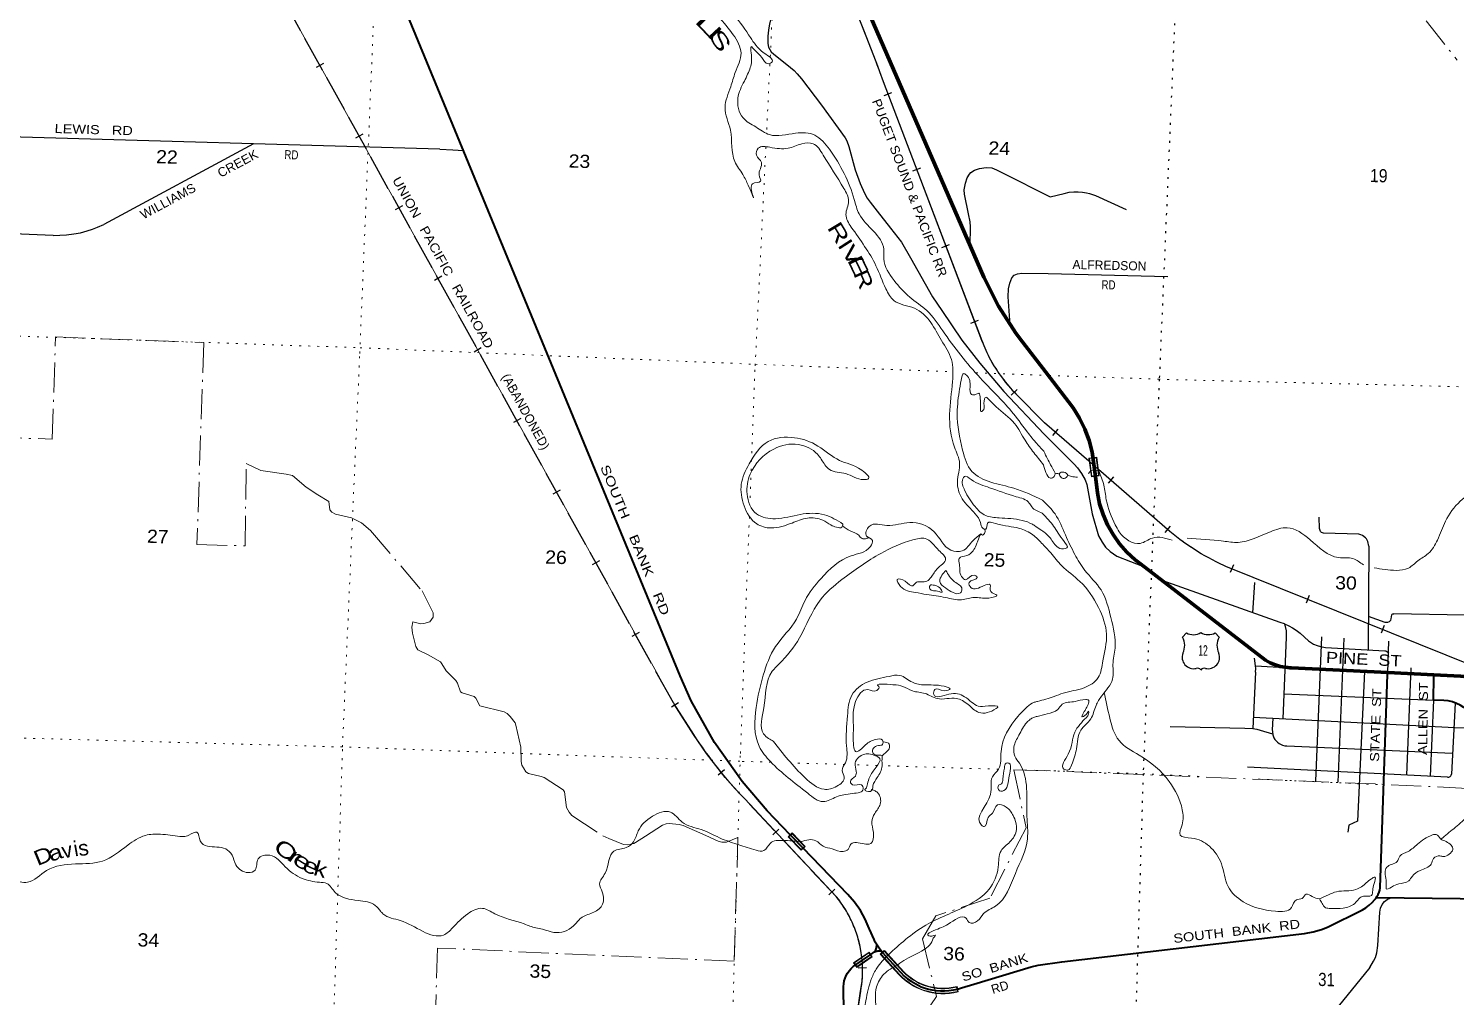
# Model space of a CAD drawing. Header units: feet. Extents: x -757852 to -501257, y -360805 to -170898.
# Drawn here: x -578744 to -559812, y -238948 to -226110 of the extents above; entities that cross this region are included whole.
import ezdxf
from ezdxf.enums import TextEntityAlignment as Align

# ---------------------------------------------------------------- set-up
doc = ezdxf.new("R2010")
doc.units = ezdxf.units.FT
doc.header["$LTSCALE"] = 80
for name, pattern in [('DOT_DASHED', [7.7, 5, -1.2, 0.3, -1.2]), ('DOTTED', [1.5, 0.3, -1.2]), ('LONG_DASHED', [7.5, 6, -1.5])]:
    doc.linetypes.add(name, pattern=pattern)
for name, color, linetype, lineweight in [('16', 7, 'Continuous', 25), ('20', 7, 'Continuous', 70), ('26', 7, 'Continuous', 40), ('27', 7, 'Continuous', 13), ('29', 7, 'Continuous', 25), ('34', 7, 'Continuous', 13), ('39', 7, 'Continuous', 13), ('41', 7, 'Continuous', 13), ('44', 7, 'DOT_DASHED', 13), ('57', 7, 'Continuous', 13), ('6', 7, 'DOTTED', 25), ('61', 7, 'Continuous', 13), ('63', 7, 'Continuous', 25), ('7', 7, 'DOTTED', 13)]:
    doc.layers.add(name, color=color, linetype=linetype, lineweight=lineweight)
doc.layers.add('30', color=7, linetype='Continuous')

msp = doc.modelspace()

# ---------------------------------------------------------------- linework, layer by layer
at = {"layer": '16'}
for p, q in [((-563433.65, -234183.47), (-563382.34, -234124.71)), ((-563190.58, -234118.74), (-563190.86, -234118.94)), ((-562998.49, -234124.62), (-562947.1, -234183.47))]:
    msp.add_line(p, q, dxfattribs=at)
for centre, radius, start, end in [((-563291.26, -233967.05), 182.07, 239.97227, 303.45418), ((-563089.48, -233967.55), 181.52, 236.33975, 300.08743), ((-563089.49, -233967.05), 182.07, 236.54582, 236.59441), ((-563626.63, -234294.1), 222.05, 332.97043, 29.75871), ((-562754.13, -234294.1), 222.05, 150.24129, 207.02957), ((-563287.44, -234449), 151.42, 159.09177, 283.81923), ((-563093.32, -234449), 151.42, 256.18077, 20.90823)]:
    msp.add_arc(centre, radius, start, end, dxfattribs=at)
for centre, major_axis, start_param, end_param in [((-563232.1, -234647.82), (-19.56, 51.67), 4.95877769, 6.28318531), ((-563148.65, -234647.82), (19.56, 51.67), 0, 1.32637542)]:
    msp.add_ellipse(centre, major_axis=major_axis, ratio=0.929097, start_param=start_param, end_param=end_param, dxfattribs=at)
at = {"layer": '20'}
msp.add_line((-560097.34, -234681.6), (-560711.68, -234651.43), dxfattribs=at)
for points in [[(-565247.71, -230666.67), (-565561.4, -230259.48), (-565643.68, -230149.33), (-565875.08, -229790.18), (-566067.67, -229408.81), (-569294.14, -221994.49)], [(-560711.68, -234651.43), (-561986.78, -234588.79), (-562007.72, -234587.73), (-562036.78, -234585.23), (-562071.39, -234582.25), (-562139.77, -234569.33), (-562206.43, -234549.32), (-562270.63, -234522.46), (-562331.67, -234489.04), (-563991.56, -233208.15), (-564060.23, -233154.93), (-564170.07, -233054.2), (-564268.77, -232942.55), (-564355.27, -232821.19), (-564428.6, -232691.45), (-564487.97, -232554.76), (-564532.73, -232412.61), (-564562.38, -232266.57), (-564589.7, -232049.47), (-564633.51, -231727.06), (-564673.02, -231571.81), (-564728.53, -231421.53), (-564799.45, -231277.88), (-564885, -231142.44), (-565247.71, -230666.67)], [(-542645.6, -240089.19), (-543096.68, -240036.96), (-546512.2, -239641.48), (-546624.81, -239626.1), (-547226.8, -239505.5), (-547812.88, -239322.64), (-548864.06, -238909.78), (-559106.85, -234886.85), (-559352.71, -234788.56), (-559502.1, -234741.17), (-559655.63, -234709.66), (-559744.21, -234698.95), (-560097.34, -234681.6)]]:
    msp.add_lwpolyline(points, dxfattribs=at)
at = {"layer": '26'}
for p, q in [((-568638.65, -236802.28), (-568465.12, -236982.23)), ((-556525.92, -237695.99), (-560865.25, -237638.49)), ((-567775.94, -238532.74), (-567570.47, -238390.31)), ((-567570.47, -238390.31), (-567519.61, -238355.06))]:
    msp.add_line(p, q, dxfattribs=at)
for points in [[(-568638.65, -236802.28), (-568942.88, -236486.82), (-569277.6, -236097.09), (-569643.79, -235578.54), (-569953.78, -235024.57), (-570100.27, -234695.25), (-573835.54, -225637.01), (-573969.42, -225345.13), (-574200.78, -224939.57), (-574473.26, -224560.41), (-574783.87, -224211.81), (-575129.23, -223897.6), (-576495.55, -222877.36), (-576817.36, -222612.11)], [(-560865.25, -237638.49), (-560853.28, -237621.29), (-560838.41, -237594.28), (-560826.43, -237565.86), (-560817.5, -237536.35), (-560811.7, -237506.06), (-560811.4, -237503.84), (-560712.55, -234676.43), (-560711.68, -234651.43)], [(-558196.13, -236130.92), (-558202.45, -236123.64), (-558272.91, -236050.96), (-558350.59, -235986.05), (-558434.62, -235929.62), (-559695.07, -235115.96), (-559699.28, -235113.08), (-559747.87, -235083.87), (-559799.24, -235059.9), (-559852.84, -235041.43), (-559908.07, -235028.66), (-559964.34, -235021.74), (-560102.85, -235017.13), (-560097.75, -234706.6), (-560097.34, -234681.6)], [(-567416.97, -238361.14), (-567449.66, -238318.44), (-567467.26, -238295.45), (-567510.06, -238225.44), (-567526.19, -238193.96), (-567586.83, -238053.7), (-567589.27, -238047.02), (-567642.21, -237923.55), (-567707.77, -237806.29), (-567785.22, -237696.52), (-567873.73, -237595.45), (-568465.12, -236982.23)], [(-565443.04, -238553.85), (-565347.03, -238533.34), (-565033.03, -238488.8), (-561814.05, -238112.21), (-561699.49, -238090.9), (-561587.79, -238057.73), (-561510.78, -238027.13), (-561046.51, -237797.33), (-561000.34, -237770.04), (-560957.28, -237738.07), (-560917.8, -237701.78), (-560882.33, -237661.56), (-560870.9, -237646.6), (-560865.25, -237638.49)], [(-567519.61, -238355.06), (-567511.32, -238343.03), (-567504.34, -238330.21), (-567498.73, -238316.73), (-567494.56, -238302.73), (-567491.88, -238288.38), (-567490.72, -238273.82), (-567490.98, -238260.56)], [(-567519.61, -238355.06), (-567504.77, -238349.25), (-567489.39, -238345.03), (-567473.67, -238342.44), (-567457.75, -238341.5), (-567457.61, -238341.51), (-567430.39, -238343.61)], [(-567919.37, -239862.26), (-567932.11, -238816.46), (-567928.69, -238778.69), (-567921.33, -238741.5), (-567910.13, -238705.27), (-567895.2, -238670.41), (-567876.71, -238637.31), (-567854.87, -238606.32), (-567829.9, -238577.78), (-567802.08, -238552.01), (-567791.54, -238543.55), (-567775.94, -238532.74)], [(-567416.97, -238361.14), (-567125.85, -238677.86), (-567082.74, -238713.27), (-567031.47, -238746.86), (-566942.55, -238797.71), (-566899.44, -238818.6), (-566846.36, -238837.66), (-566803.25, -238849.47), (-566759.24, -238859.45), (-566702.53, -238868.54), (-566644.91, -238872.17), (-566590.01, -238872.17), (-566534.2, -238868.53), (-566471.13, -238860.37), (-566416.93, -238850.2)], [(-566416.93, -238850.2), (-566366.34, -238835.05), (-566202.33, -238785.01), (-565443.04, -238553.85)]]:
    msp.add_lwpolyline(points, dxfattribs=at)
at = {"layer": '29'}
for p, q in [((-573288.88, -227709.84), (-579252.17, -227540.9)), ((-575760.81, -227639.81), (-577743.97, -228709.61)), ((-564589.31, -228322.39), (-564180.18, -228510.65)), ((-578418.54, -228852.5), (-579496.26, -228810.21)), ((-565215.36, -229360.32), (-563627.2, -229398.11)), ((-564868.88, -231888.89), (-565268.1, -231489.91)), ((-560961.2, -232974.62), (-560972.11, -234350.15)), ((-562501.2, -233859.4), (-562473.72, -233456.47)), ((-559687.53, -233890.16), (-560631.17, -233870.73)), ((-561587.72, -234179.6), (-561668.65, -236091.43)), ((-562057.89, -234182.36), (-562104.61, -235264.23)), ((-561291.8, -234193.53), (-561371.68, -236106.66)), ((-560711.68, -234651.43), (-560695.88, -234234.18)), ((-562463.74, -234644.95), (-562501.27, -235392)), ((-562462.73, -234563), (-562078.4, -234584.36)), ((-560403.79, -234588.8), (-560463.24, -236014.02)), ((-562090.35, -234934.16), (-560102.85, -235017.13)), ((-560102.85, -235017.13), (-560148.06, -236027.84)), ((-559814.28, -235057.86), (-559866.29, -236000.91)), ((-562494.61, -235244.54), (-559821.51, -235379.51)), ((-563595.67, -235365.69), (-562605.9, -235387.77)), ((-559821.51, -235379.51), (-559257.81, -235400.25)), ((-562050.99, -235623.22), (-559850.85, -235720.87)), ((-559916.53, -236039.8), (-562569.36, -235908.55)), ((-560950.38, -238564.21), (-563195.71, -241326.88))]:
    msp.add_line(p, q, dxfattribs=at)
for points in [[(-570094.84, -223445.76), (-569967.33, -223589.77), (-569757.05, -223856.25), (-569668.27, -223984.81), (-569537.42, -224216.22), (-568953.31, -225487.82), (-568911.24, -225601.19), (-568883.22, -225688.85), (-568864.52, -225771.83), (-568859.84, -225811.57), (-568864.53, -225857.15), (-568911.26, -226048.82), (-568927.6, -226129.47), (-568934.62, -226212.45), (-568934.62, -226308.29), (-568925.27, -226357.37), (-568890.23, -226418.15), (-568857.72, -226450.85)], [(-568857.72, -226450.85), (-568682.29, -226586.45), (-568586.5, -226667.08), (-568544.44, -226709.16), (-568490.7, -226778.12), (-568224.35, -227124.07), (-567911.26, -227558.85), (-567887.89, -227600.91), (-567859.86, -227675.72), (-567775.75, -227984.27), (-567710.33, -228166.6), (-567654.24, -228292.81), (-567616.87, -228358.27), (-567579.47, -228412.03), (-567486.02, -228531.25), (-567306.65, -228757.93)], [(-573288.88, -227709.84), (-573112.26, -227717.79), (-572973.56, -227727.36)], [(-566250.46, -228985.13), (-566247.67, -228738.12), (-566252.34, -228671.49), (-566271.04, -228565.14), (-566327.11, -228308.01), (-566329.45, -228248.4), (-566313.09, -228158.41), (-566292.06, -228089.45), (-566261.69, -228040.36), (-566243, -228018.16), (-566191.6, -227986.6), (-566126.18, -227966.74), (-566039.73, -227953.87), (-565962.62, -227957.39), (-565899.54, -227981.92), (-565822.44, -228022.84), (-565190.13, -228341.53)], [(-565190.13, -228341.53), (-565002.41, -228295.99), (-564936.53, -228281.11), (-564877.02, -228274.73), (-564817.51, -228274.73), (-564760.13, -228278.98), (-564709.12, -228287.49), (-564666.62, -228298.12), (-564628.36, -228308.75), (-564589.31, -228322.39)], [(-578418.54, -228852.5), (-578240.74, -228847.96), (-578142.6, -228833.94), (-578053.82, -228817.57), (-577965.04, -228794.2), (-577894.94, -228770.82), (-577827.19, -228745.11), (-577743.97, -228709.61)], [(-567306.65, -228757.93), (-567163.57, -228942.65), (-567042.07, -229153.03), (-566752.35, -229667.28), (-566626.18, -229849.61), (-566359.83, -230242.31), (-566121.51, -230546.18), (-565803.75, -230924.86), (-565268.1, -231489.91)], [(-565719.13, -230038.38), (-565747.67, -229667.28), (-565743, -229563.26), (-565724.31, -229484.95), (-565696.27, -229415.99), (-565668.23, -229382.1), (-565623.84, -229364.57), (-565565.43, -229354.05), (-565215.36, -229360.32)], [(-564868.88, -231888.89), (-564828.15, -231936.07), (-564772.89, -232012.61), (-564726.13, -232093.41), (-564704.88, -232157.19), (-564632.62, -232548.42), (-564547.61, -232837.58), (-564500.85, -232922.63), (-564454.1, -232986.42), (-564394.59, -233045.95), (-564305.33, -233109.74), (-563943.45, -233248.96)], [(-560961.2, -232974.62), (-560976.12, -232911.42), (-560993.13, -232879.52), (-561003.75, -232866.77), (-561044.13, -232834.87), (-561067.51, -232824.24), (-561094.89, -232816.99), (-561564.81, -232800.55), (-561588.21, -232792.35), (-561600.96, -232779.59), (-561609.46, -232768.96), (-561617.65, -232739.25), (-561622.32, -232589.23)], [(-562082.27, -234006.86), (-562138.26, -233989.48), (-563703.22, -233428.6)], [(-560968.58, -233904.68), (-560750.83, -233981.98), (-560729.58, -233985.17), (-560710.45, -233981.98), (-560688.14, -233973.48), (-560678.57, -233964.97), (-560669.01, -233955.4), (-560663.7, -233939.46), (-560655.19, -233885.24), (-560652.01, -233878.86), (-560643.51, -233871.42), (-560631.17, -233870.73)], [(-562082.27, -234006.86), (-562060.03, -234098.93), (-562057.9, -234124.44), (-562057.89, -234182.36)], [(-562082.27, -234006.86), (-562023.9, -234031.42), (-561972.89, -234056.4), (-561927.2, -234087.76), (-561873, -234130.82), (-561760.36, -234232.35), (-561736.98, -234249.89), (-561695.54, -234273.81), (-561645.59, -234292.42), (-561600.96, -234307.83), (-561537.2, -234317.93), (-560748.72, -234362.58), (-560737.03, -234365.24), (-560723.21, -234371.09), (-560711.53, -234382.25), (-560701.96, -234394.48)], [(-562463.74, -234644.95), (-562461.69, -234598.32), (-562463.82, -234561.11), (-562478.52, -234460.45)], [(-561017.56, -234635.8), (-561109.85, -236621.45), (-561227.66, -236675.1), (-561239.82, -236769.35)], [(-562234.98, -235257.65), (-562242.79, -235411.08), (-562241.73, -235435.54), (-562236.42, -235477), (-562222.6, -235516.33), (-562208.79, -235539.72), (-562190.72, -235558.86), (-562174.78, -235572.68), (-562152.47, -235590.75), (-562133.34, -235602.45), (-562108.9, -235613.08), (-562074.89, -235621.58), (-562050.99, -235623.22)], [(-562605.9, -235387.77), (-562501.27, -235392), (-562445.76, -235401.52), (-562402.19, -235414.27), (-562239.78, -235465.48)], [(-559916.53, -236039.8), (-559900.71, -236038.32), (-559889.55, -236034.07), (-559882.64, -236029.55), (-559873.08, -236019.72), (-559869.36, -236012.81), (-559866.29, -236000.91)], [(-560950.38, -238564.21), (-560899.61, -238480.56), (-560874.11, -238429.53), (-560857.11, -238367.87), (-560842.23, -238272.19), (-560816.73, -237827.81), (-560806.1, -237774.65), (-560784.85, -237727.87), (-560755.09, -237687.47), (-560718.96, -237661.96), (-560676.46, -237644.95), (-560631.2, -237641.59)]]:
    msp.add_lwpolyline(points, dxfattribs=at)
at = {"layer": '34', "lineweight": 25}
for p, q in [((-567393.63, -226996.98), (-567290.24, -226957.68)), ((-567010.27, -227998.31), (-566906.87, -227959.01)), ((-566626.95, -229014.19), (-566523.56, -228974.9)), ((-566243.59, -230015.53), (-566140.19, -229976.23)), ((-565706.05, -230973.35), (-565626.4, -230896.61)), ((-564674.55, -231849.33), (-565264.32, -231337.18)), ((-565085.5, -231421.67), (-565158.02, -231505.19)), ((-564349.23, -232057.54), (-564421.75, -232141.06)), ((-563595.27, -232710.09), (-563667.79, -232793.6)), ((-562757.9, -233222.43), (-562799.22, -233325.03)), ((-561751.68, -233630.42), (-561792.99, -233733.03)), ((-560756.1, -234028.51), (-560797.42, -234131.11))]:
    msp.add_line(p, q, dxfattribs=at)
at = {"layer": '34'}
for p, q in [((-565637.94, -230962.89), (-565268.47, -231333.6)), ((-565265.87, -231334.38), (-563600.14, -232780.89)), ((-562856.4, -233243.25), (-555176.98, -236335.59)), ((-568029.89, -237620.07), (-569241.32, -236327.55)), ((-567759.76, -239251.28), (-567703.06, -238879.01))]:
    msp.add_line(p, q, dxfattribs=at)
for points in [[(-569918.48, -235473.28), (-570186.09, -235054.64), (-577544.81, -221787.69)], [(-567453.22, -226680.46), (-567404.58, -226810.24), (-566098.65, -230246.28)]]:
    msp.add_lwpolyline(points, dxfattribs=at)
at = {"layer": '34', "lineweight": 25}
for points in [[(-567836.16, -225702.15), (-567655.2, -226151.01), (-567481.89, -226603.2), (-567452.19, -226680.07), (-567403.55, -226809.85), (-566097.62, -230245.89), (-566084.95, -230279.02), (-566071.6, -230311.65), (-566057.66, -230344.09), (-566043.28, -230376.57), (-566028.22, -230408.57), (-566012.66, -230440.17), (-565996.64, -230471.82), (-565979.95, -230502.98), (-565962.74, -230533.76), (-565944.9, -230564.5), (-565926.63, -230594.65), (-565907.99, -230624.66), (-565888.58, -230654.38), (-565868.76, -230683.5), (-565848.36, -230712.42), (-565827.66, -230741), (-565806.19, -230769.31), (-565784.48, -230797.08), (-565762.02, -230824.57), (-565739.32, -230851.54), (-565716.06, -230878.29), (-565692.37, -230904.45), (-565668.17, -230930.21), (-565643.68, -230955.64), (-565637.16, -230962.11), (-565264.04, -231337.29)], [(-555177.38, -236336.62), (-562856.83, -233244.26), (-562883.5, -233232.08), (-562934.83, -233208.1), (-562985.55, -233183.37), (-563036.16, -233157.48), (-563085.93, -233130.59), (-563135.28, -233103.21), (-563184.52, -233074.66), (-563232.89, -233045.56), (-563280.88, -233015.51), (-563328.3, -232984.25), (-563375.05, -232952.7), (-563421.43, -232920.18), (-563467.24, -232886.47), (-563512.38, -232852.46), (-563556.9, -232817.7), (-563600.85, -232781.73), (-564547.45, -231959.7)]]:
    msp.add_lwpolyline(points, dxfattribs=at)
at = {"layer": '34'}
for centre, radius, start, end in [((-593505.52, -236387.16), 27801.84, 20.43466, 23.60248), ((-564200.97, -229532.66), 2027.42, 200.60874, 224.86535), ((-561531.44, -230282.59), 3243.61, 230.37373, 245.89041), ((-565065.48, -232321.93), 5786.42, 212.99806, 223.80803), ((-569217.52, -238600.28), 1539.9, 6.62164, 39.53454), ((-569217.52, -238600.28), 1539.9, 349.57173, 3.18123)]:
    msp.add_arc(centre, radius, start, end, dxfattribs=at)
at = {"layer": '39'}
for points in [[(-573867.61, -221880.08), (-573663.07, -222187.81), (-573429.64, -222690.01), (-573314.58, -223246.81), (-573349.02, -223571.6), (-573375.08, -223695.5), (-573351.03, -223698.27), (-573333.62, -223656.57), (-573299.95, -223609.35), (-573267, -223648.61), (-573265.76, -223799.52), (-573230.97, -223907.23), (-573317.87, -224174.04), (-573297.91, -224432.15), (-573092.86, -224688.04), (-572844.69, -224979.48), (-572389.34, -225396.13), (-572080.3, -225480.28), (-571676.54, -225495), (-571650.68, -225503.86), (-571763.73, -225454.04), (-571833.22, -225425.7), (-571827.67, -225377.59), (-571612.16, -225303.91), (-571458.58, -225280.59), (-571435.3, -225307.47), (-571325.73, -225276.72), (-571220.2, -225310.22), (-571227, -225334.14), (-571368.11, -225408.15), (-571489.38, -225490.83), (-571410.9, -225489.28), (-571291.51, -225402.51), (-571147.3, -225294.41), (-570859.28, -225216.97), (-570608.34, -225230.9), (-570203.47, -225400.55), (-569802.14, -225745.09), (-569394.02, -226192.43), (-569291.11, -226435.05), (-569367.64, -226692.13), (-569427.95, -226881.34), (-569503.05, -227156.57), (-569432.19, -227458.52), (-569373, -227874.77), (-569267.8, -228045.04), (-569195.92, -228188.11), (-569143.49, -228310.46), (-569124.8, -228355.3), (-569155.13, -228233.65), (-569136.95, -228167.84), (-569031.34, -228134.96), (-569050.82, -228051.87), (-569034.14, -227969.92), (-569021.42, -227885.83), (-569084.72, -227789.3), (-569061.69, -227697.49), (-568908.43, -227684.21), (-568667.54, -227697.83), (-568484.68, -227639.21), (-568335.82, -227637.86), (-568201.79, -227786.91), (-567926.27, -228230.08), (-567863.25, -228399.03), (-567899.06, -228576.93), (-567827.89, -228742.11), (-567500.28, -229255.31), (-567369.28, -229563.18), (-567259.61, -229719.51), (-566989.32, -229820.55), (-566774.06, -230008.37), (-566630.78, -230246.22), (-566500.07, -230499.77), (-566485.21, -230791.91), (-566523.09, -231225.22), (-566458.58, -231663.76), (-566390.81, -231873.09), (-566420.82, -232121.58), (-566355.58, -232346.92), (-566184.9, -232545.4), (-566114.2, -232662.28), (-566084.42, -232737.65), (-566044.56, -232748.96), (-566021.98, -232671.22), (-565913.49, -232674.64), (-565597.78, -232738.88), (-565417.58, -232827.03), (-565304.49, -232933.9)], [(-573653.97, -221884.76), (-573462.97, -222155.89), (-573385.35, -222371.56), (-573229.28, -222903.5), (-573143.46, -223177.77), (-573096.71, -223478.96), (-573085.68, -224018.41), (-573175.07, -224236.87), (-573201.76, -224380.86), (-573101.47, -224452.41), (-572969.19, -224593.36), (-572775.36, -224822.75), (-572739.87, -224908.35), (-572627.01, -224964.2), (-572561.29, -225111.11), (-572306.01, -225241.85), (-571850.53, -225274.29), (-571559.92, -225178.83), (-571124.57, -225148.28), (-570822.48, -225071.29), (-570490.12, -225117.95), (-570065.39, -225358.63), (-569662.14, -225642.88), (-569165.88, -226227.78), (-568983.41, -226434.68), (-568878.55, -226552.63), (-568929.61, -226577.18), (-569015.45, -226494.01), (-569108.89, -226396.53), (-569157.65, -226348.73), (-569156.31, -226433.26), (-569168.52, -226627.99), (-569246.59, -226806.58), (-569332.15, -227031.19), (-569264.1, -227294.84), (-569094.96, -227414.82), (-568911.18, -227517.16), (-568566.67, -227497.83), (-568312.1, -227523.95), (-568118.94, -227711.07), (-567788.22, -228379.26), (-567723.83, -228568.36), (-567396.84, -229037.29), (-567396.84, -229164.02), (-567259.1, -229449.98), (-567052.97, -229671.7), (-566825.34, -229849.85), (-566614.65, -230117.99), (-566115.7, -230745.21), (-565701.43, -231188.72), (-565506.36, -231442.28), (-565380.62, -231599.12), (-565273.75, -231717.14)], [(-565290.39, -232364.94), (-565669.41, -232207.59), (-565976.51, -232125.5), (-566227.38, -231982.83), (-566351.24, -231703.35), (-566422, -231208.29), (-566391.83, -230891.41), (-566360.49, -230727.45), (-566343.14, -230687.76), (-566301.46, -230705.16), (-566252.25, -230865.63), (-566231.21, -230962.85), (-566187.07, -230966.25), (-566136.21, -230947.73), (-566116.28, -231016.75), (-566113.82, -231129.48), (-566103.68, -231190.14), (-566085.28, -231180.66), (-566068.03, -231080.63), (-566039.3, -230999.06), (-566017.71, -231015.83), (-565906.57, -231125.94), (-565662.27, -231348.87), (-565522.49, -231570.52), (-565406.99, -231733.07), (-565278.6, -231894.75)], [(-567938.83, -232681.3), (-568182.31, -232558.98), (-568505.95, -232554.83), (-568833.52, -232610.9), (-569084.88, -232546.67), (-569211.32, -232285.2), (-569168.75, -232021.02), (-568856.48, -231686.86), (-568528.79, -231626.77), (-568277.47, -231755.38), (-568177.33, -231895.32), (-568118.97, -231957.5), (-567901.52, -232012.62), (-567662.73, -232092.55), (-567599.94, -232078.44), (-567686.97, -231969.08), (-567986.44, -231836.95), (-568270, -231646.99), (-568582.23, -231536.58), (-568929.7, -231585.99), (-569182.49, -231883.8), (-569287.6, -232154.06), (-569250.38, -232438.87), (-569083.06, -232679.49), (-568891.72, -232733.79), (-568614.12, -232668.09), (-568410.99, -232604.08), (-568206.7, -232630.63), (-568100.13, -232694.33), (-568022.67, -232724.93), (-567954.23, -232723.06), (-567938.83, -232681.3)], [(-558855.47, -231483.38), (-559102.99, -231584.37), (-559340.56, -231868.62), (-559538.85, -232193.98), (-559748.03, -232378.3), (-559944.97, -232643.35), (-560051.12, -232894.37), (-560173.73, -233072.6), (-560312.62, -233170.02), (-560435.39, -233265.79), (-560598.9, -233296.28), (-560890.87, -233262.43)], [(-565121.16, -232007.1), (-565182.97, -231895.07), (-565225.41, -231815.67), (-565273.75, -231717.14)], [(-565278.6, -231894.75), (-565245.64, -232000.25), (-565184.94, -232072.02), (-565136.22, -232051), (-565121.16, -232007.1)], [(-565299.87, -232765.37), (-565381.66, -232712.29), (-565425.52, -232684.85), (-565562.26, -232633.39), (-565866.87, -232599.66), (-566044.84, -232567.91), (-566185.92, -232450.82), (-566323.81, -232233.26), (-566347.16, -232081.65), (-566326.11, -232052.14), (-566238.8, -232089.09), (-565992.93, -232199.42), (-565640.77, -232319.12), (-565466.46, -232403.06), (-565433.9, -232454.37), (-565294.23, -232536.36)], [(-565067.49, -232016.13), (-565087.09, -232011.89), (-565121.16, -232007.1)], [(-564952.88, -232033.03), (-565006.27, -231993.61), (-565064.95, -232010.38), (-565051.83, -232052.92), (-565004.15, -232078.13), (-564977.71, -232064.65), (-564952.88, -232033.03)], [(-564824.89, -232059.78), (-564911.05, -232050.07), (-564952.88, -232033.03)], [(-564544.46, -231975.8), (-564649.74, -231978.06), (-564682.86, -232017.12)], [(-563569.67, -232896.84), (-563831.8, -232866.99), (-563994.21, -232937.73), (-564272.07, -232785.36), (-564326.16, -232690.71), (-564444.36, -232359.94), (-564476.73, -232166.5), (-564544.46, -231975.8)], [(-565290.39, -232364.94), (-565125.27, -232548.04), (-564986.8, -232826.73), (-564861.94, -233085), (-564728, -233297.21), (-564514.68, -233555.47), (-564384.22, -233922.47), (-564329.01, -234328), (-564355.99, -234544.61), (-564362.33, -234737.55), (-564508.13, -234963.53), (-564581.3, -235088.59), (-564651.63, -235266), (-564781.64, -235415.91), (-564841.49, -235663.96), (-564904.64, -235879.74), (-564954.35, -235944.99), (-565006.32, -235931.75), (-564949.61, -235733.91), (-564862.64, -235442.23), (-564711.59, -235250.56), (-564684.61, -235212.96), (-564679.51, -235164.8), (-564712.6, -235206.29), (-564769.58, -235237.18), (-564756.81, -235205.29), (-564685.51, -235074.16), (-564678.26, -235020.02), (-564718.22, -235009.05), (-564859.55, -235036.02), (-565029.22, -235072.4), (-565089.07, -235141.44), (-565227.06, -235198.65), (-565361.45, -235232.96)], [(-566110.89, -232811.24), (-566214.34, -232902.53), (-566355.35, -233036.89), (-566505.9, -233028.13), (-566729.42, -232783.73), (-567053.32, -232660.89), (-567356.21, -232699.64), (-567589.89, -232712.4), (-567624.18, -232842.07), (-567547.54, -232898.79), (-567574.2, -232978.42), (-567829.54, -233103.15), (-568231.32, -233406.32), (-568441.6, -233695.4), (-568556.05, -233943.25), (-568833.05, -234306.67), (-568995.91, -234685.76), (-569089.98, -235115.28), (-569049.99, -235629.49), (-568899.6, -235833.37), (-568406.14, -236253.23), (-568200.45, -236362.29), (-568025.57, -236301.41), (-567808.94, -236255.93), (-567670.22, -236193.91), (-567694.68, -236140.84), (-567811.34, -236141.2), (-567840.26, -236102.07), (-567773.42, -236023.71), (-567761.46, -235963.74), (-567777.98, -235850.57), (-567727.27, -235773.71), (-567597.16, -235729.53), (-567507.46, -235754.48), (-567450.35, -235792.49), (-567496.17, -235905.7), (-567586.96, -236041.64), (-567611.87, -236129.37), (-567638.08, -236194.93), (-567646.43, -236204.72), (-567574.75, -236227.09), (-567540.31, -236155.76), (-567484.5, -236044.87), (-567419.25, -235890.02), (-567420.4, -235799.46), (-567424.9, -235751.04), (-567454.91, -235746.08), (-567497.16, -235746.76), (-567544.29, -235711.08), (-567532.46, -235655.13), (-567469.03, -235620.91), (-567414.21, -235604.53), (-567414.37, -235546.19), (-567504.65, -235539.33), (-567639.67, -235611.52), (-567771.12, -235697.9), (-567796.83, -235620.65), (-567799.79, -235397.28), (-567770.17, -235034.11), (-567608.36, -234878.28), (-567490.08, -234890.05), (-567464.19, -234834.54), (-567472.03, -234828.26), (-567276.45, -234812.29), (-567142.42, -234834.61), (-567015.63, -234894.92), (-566849.77, -234928.31), (-566687.07, -234997.8), (-566433.55, -234993.71), (-566279.26, -235075), (-566135.79, -235180.09), (-565906.92, -235128.96), (-565884.18, -235109.56), (-566008.36, -235093.58), (-566143.16, -235095.38), (-566324.29, -234973), (-566534.35, -234938.23), (-566733.63, -234944.03), (-566721.41, -234876.02), (-566597.24, -234892), (-566517.99, -234866.33), (-566595.39, -234833.72), (-566856.24, -234815.45), (-567018.02, -234780.19), (-567184.04, -234688.47), (-567327.25, -234702.06), (-567617.29, -234779.43), (-567819.79, -234950.08), (-567878.75, -235223.81), (-567891.51, -235625.72), (-567906.62, -235848.53), (-567950.05, -235949.75), (-567920.72, -236039.19), (-568019.03, -236158.8), (-568189.26, -236199.71), (-568441.82, -236046.93), (-568862.8, -235560.96)], [(-565299.91, -232765.34), (-565190.73, -232866.36), (-565083.02, -232993.5), (-564986.85, -233007.75), (-564966.53, -232998.15), (-565002.85, -232914.87), (-565143, -232710.56), (-565294.28, -232536.31)], [(-568862.8, -235560.96), (-568926.07, -235526.78), (-568990.52, -235466.42), (-568987.52, -235118.51), (-568877.66, -234635.17), (-568788.14, -234539.42), (-568513.61, -234190), (-568242.39, -233691.61), (-567952.19, -233419.13), (-567436.38, -233071.27), (-567012.37, -232891.5), (-566848.94, -232874.51), (-566664.94, -233033.19), (-566575.97, -233144.61), (-566692.94, -233281.74), (-566781.21, -233401.67), (-566844.95, -233445.93), (-566978.25, -233463.86), (-567009.54, -233499.08), (-567112.28, -233441.54), (-567218.06, -233416.08), (-567174.72, -233507.97), (-566978.19, -233588.58), (-566826.27, -233617.5), (-566576.09, -233655.55), (-566363.9, -233686.36), (-566196, -233655.44), (-566005.21, -233663.45), (-565895.44, -233626.68), (-565978.29, -233575.79), (-565985.53, -233487.06), (-566066.34, -233498.59), (-566240.07, -233523.3), (-566264.15, -233458.17), (-566159.39, -233389.05), (-566198.62, -233357.64), (-566311.22, -233420.48), (-566366.13, -233376.51), (-566393.24, -233216.74), (-566396.78, -233138.18), (-566294.99, -233099.14), (-566212.58, -233037.36), (-566171.99, -232962.2), (-566150.05, -232904.56), (-566110.89, -232811.24)], [(-567945.44, -232704.24), (-567841.18, -232772.88), (-567728.39, -232830.74), (-567685.47, -232872.33), (-567641.33, -232875.73), (-567600.37, -232865.11)], [(-566059.84, -232750.29), (-566054, -232792.92), (-566089.3, -232828.02), (-566110.89, -232811.24)], [(-561034.43, -233224.5), (-561172.35, -233140.48), (-561363, -233126.1), (-561739.65, -232890.28), (-562043.63, -232730.53), (-562267.96, -232783.77), (-562695.3, -232924.94), (-562891.93, -232908.41), (-563369.91, -232869.74)], [(-565356.57, -235034.29), (-565135.42, -234967.41), (-565015.84, -234923.87), (-564738.85, -234853.71), (-564552.9, -234719.15), (-564489.57, -234495.32), (-564441.48, -234144.43), (-564548.05, -233788.02), (-564795.59, -233442.5), (-565036.15, -233233.91), (-565179.12, -233065.74), (-565304.49, -232933.9)], [(-566572.78, -233297.59), (-566456.83, -233446.07), (-566359.43, -233545.69), (-566381.12, -233595.3), (-566477.49, -233590.26), (-566578.1, -233528.75), (-566653.84, -233443.9), (-566625.04, -233360.32), (-566572.78, -233297.59)], [(-566776.99, -233487.09), (-566705.85, -233498.58), (-566639.01, -233546.95), (-566622.08, -233583.69), (-566684.04, -233571.69), (-566754.16, -233563.44), (-566791.32, -233530.09), (-566776.99, -233487.09)], [(-564472.07, -234914.44), (-564398.1, -235255.65), (-564276.15, -235554.08), (-564009.11, -235747.19), (-563608.86, -236096.17), (-563436.35, -236470.16), (-563438.85, -236671.23), (-563464.03, -236807.43), (-563314.15, -236847.03), (-563077.35, -236954.98), (-562917.75, -237187.88), (-562830, -237487.55), (-562627.52, -237691.26), (-562198.15, -237817.64), (-561987.97, -237768.1), (-561923.34, -237664.98), (-561846.54, -237646.61), (-561791.02, -237591.55), (-561713.29, -237621.47), (-561615.52, -237653.86)], [(-565356.57, -235034.29), (-565401.48, -235046.44), (-565494.67, -235105.94), (-565531.77, -235140.96), (-565616.6, -235232.64), (-565840.59, -235700.32), (-565874.11, -235932.61), (-565955.78, -236034.64), (-565981.26, -236267.18), (-566098.8, -236675.86), (-566065.22, -236695.02), (-566013.11, -236573.95), (-565954.95, -236515.44), (-565889.16, -236406.87), (-565771.45, -236436.72), (-565680.47, -236548.21), (-565636.12, -236734.67), (-565723.78, -236898.88), (-565840.11, -237015.91), (-565879.08, -237229.92), (-565999.02, -237523.86), (-566293.58, -237743.91), (-566840.74, -238002.27), (-567108.23, -238193), (-567335.99, -238394.33)], [(-567211.48, -238527.78), (-567100.39, -238452.74), (-566830.16, -238302.33), (-566761.31, -238224.04), (-566739.69, -238176.44), (-566710.22, -238135.12), (-566781.05, -238148.99), (-566812.74, -238133.91), (-566740.58, -238077.84), (-566542.64, -237987.52), (-566304.9, -237910.51), (-566262.49, -237968.17), (-566153.17, -237945.46), (-566071.69, -237849.46), (-565915.69, -237749.77), (-565650.53, -237315.57), (-565491.15, -236855.91), (-565497.84, -236560), (-565598.13, -235854.8), (-565657.55, -235762.41), (-565669.73, -235639.32), (-565604.42, -235482.46), (-565498.48, -235312.8), (-565453.35, -235271.5), (-565407.6, -235246.18), (-565361.45, -235232.96)], [(-567402.02, -235572.26), (-567323.68, -235603.36), (-567327.54, -235661.57), (-567365.17, -235706.66), (-567417.98, -235756.46)], [(-565797.25, -235918.94), (-565773.11, -235855.33), (-565738.83, -235852.38), (-565717.98, -235955.63), (-565744.16, -236083.55), (-565784.15, -236202.98), (-565863.07, -236218.6), (-565872.83, -236145.88), (-565834.02, -236126.99), (-565818.05, -236067.14), (-565797.25, -235918.94)], [(-568497.48, -236893.95), (-568297.4, -236882.25), (-568201.19, -236955.68), (-568083.61, -236989.56), (-567933.89, -237024.44), (-567870.65, -236996.26), (-567832.25, -236927.06), (-567659.22, -236924.46), (-567570.57, -236919.21), (-567533.7, -236771.51), (-567555.36, -236630.02), (-567517.7, -236520.57), (-567443.36, -236396.18), (-567478.76, -236244.19), (-567526.08, -236214.54), (-567564.1, -236202.14)], [(-560002.39, -236858.74), (-559835.62, -236722.74), (-559657.11, -236561.86), (-559560.51, -236467.51), (-559346.22, -236414.04), (-559054.49, -236314.05), (-558818.28, -236269.12), (-558437.95, -236251.6), (-558184.69, -236253.32), (-558162.97, -236248.75)], [(-588972.55, -237691.97), (-588456.45, -237778.62), (-588242.22, -237745.13), (-587915.96, -237793.62), (-587554.17, -237863.34), (-587416.85, -237845.54), (-587256.99, -237814.36), (-587031.88, -237881.79), (-586680.11, -238013.56), (-586442.31, -238188), (-585994.39, -238395.21), (-585657.7, -238685.41), (-585574.21, -238842.93), (-585470.86, -239071.48), (-585271.39, -239186.38), (-585057.6, -239166.96), (-584833.64, -239143.84), (-584543.44, -239251.54), (-583947.36, -239352.77), (-583448.71, -239418.75), (-583242.32, -239378.98), (-582879.41, -239096.71), (-582607.81, -238839.73), (-582191.01, -238380.13), (-581788.92, -237940.18), (-581465.81, -237898.05), (-581201.77, -237942.57), (-581029.91, -237913.78), (-580908.54, -237764.72), (-580761.34, -237562.16), (-580399.58, -237442.79), (-579818.81, -237139.22), (-579606.2, -237093.61), (-579361.71, -237183.78), (-578958.05, -237391.6), (-578756.22, -237432.15), (-578506.01, -237279.1), (-578121.11, -237190.64), (-577761.9, -237151.65), (-577427.41, -236940.91), (-577194.04, -236811.46), (-576992.44, -236795.68), (-576735.92, -236823.87), (-576685.76, -236827.46), (-576614.74, -236807.57), (-576508.99, -236770.66), (-576466.36, -236884.65), (-576370.02, -236954.07), (-576127.82, -236989.85), (-576043.98, -237072.95), (-575991.74, -237201.33), (-575830.13, -237304.98), (-575736.56, -237271.72), (-575697.69, -237124.08), (-575541.27, -237074.69), (-575336.99, -237227.97), (-575112.61, -237381.87), (-574884.9, -237432.87), (-574786.99, -237450.46), (-574674.04, -237566.66), (-574369.78, -237674.8), (-574142.6, -237740.29), (-574070.68, -237818.99), (-574041.57, -237852.09), (-573811.07, -237939.81), (-573510.03, -238086.07), (-573238.02, -238132.85), (-573118.37, -238038.05), (-572917.37, -237851.26), (-572720, -237779.02), (-572557.36, -237850.52), (-572167.48, -237985.5), (-572014.32, -238038.6), (-571924.36, -238055.51), (-571772.88, -238098.5), (-571512.73, -238012.14), (-571414.92, -237908.61), (-571263.89, -237838.93), (-571136.14, -237742.37), (-571132.41, -237561.45), (-571167.2, -237453.74), (-571094.37, -237313.21), (-570976.44, -237019.21), (-570814.06, -236972.02), (-570717.08, -236894.61), (-570654.23, -236751.75), (-570467.1, -236558.5), (-570227.99, -236501.65), (-570071.35, -236635.32), (-569819.07, -236733.78), (-569539.49, -236859.25), (-569320.67, -236934.53), (-569089.72, -237008.18), (-568987.33, -237013.42), (-568901.7, -236913.52), (-568737.7, -236878.45), (-568497.02, -236893.96)], [(-560733.4, -237403.15), (-560723.57, -237234.42), (-560658.37, -237195.68), (-560585.18, -237159.12), (-560549.4, -237087.52), (-560441.42, -237023.6), (-560316.64, -236927.87), (-560114.88, -236805.74), (-560066.48, -236798.79), (-560009.48, -236856.4), (-559933.94, -236894.31), (-559845.83, -236998.89), (-559895.45, -237060.11), (-559972.57, -237092.56), (-560018.6, -237083.47), (-560101.79, -237117.78), (-560133.6, -237191.48), (-560280.25, -237276.65), (-560386.54, -237354.7), (-560432.06, -237411.99), (-560565.7, -237455.22), (-560661.13, -237497.31), (-560732.04, -237521.85), (-560731.32, -237489.68), (-560733.4, -237403.15)], [(-561615.52, -237653.86), (-561497.67, -237598.2), (-561390.23, -237558.4), (-561132.24, -237528.04), (-560995.63, -237442.64), (-560928.02, -237385.85), (-560881.35, -237366.79), (-560891.29, -237451.04), (-560909.39, -237541.14), (-560926.96, -237607.11), (-561033.72, -237616.76), (-561148.45, -237712.72), (-561300.63, -237775.64), (-561469.59, -237779.85), (-561535.71, -237770.31), (-561582.67, -237712.93), (-561615.52, -237653.86)], [(-567335.99, -238394.33), (-567488.26, -238571.29), (-567559.02, -238709.87), (-567634.76, -239005.2), (-567687.54, -239590.92), (-567519.83, -240199.67), (-567372.53, -240564.37), (-567204.31, -240876.53), (-566851.78, -241391.43), (-566678.71, -241704.65), (-566458.36, -241858.42), (-566310.36, -241947.57), (-566272.76, -242093.59), (-566279.2, -242296.55), (-566182.86, -242492.69), (-565858.35, -242878.52), (-565575.64, -243109.1), (-565565.73, -243114.96), (-565556, -243120.44)], [(-565552.6, -242959.81), (-565562.46, -242955.61), (-565569.73, -242952.44), (-565792.18, -242792.64), (-566047.78, -242418.49), (-566146.54, -242171.99), (-566168.67, -241855.47), (-566309.05, -241209.36), (-566414.03, -240968.69), (-566495.6, -240877.62), (-566570.93, -240843.06), (-566556.29, -240825.42), (-566359.53, -240835.63), (-566018.06, -240975.12), (-565783.8, -241071), (-565588.18, -241244.12), (-565547.88, -241241.36), (-565541.94, -241181.2), (-565720.81, -241050.86), (-565944.07, -240925.15), (-566395.21, -240756.06), (-566604.15, -240749.48), (-566738.51, -240737.21), (-567217.71, -240565.22), (-567279.8, -240430.51), (-567315.26, -240153.8), (-567429.39, -239884.68), (-567498.08, -239134.22), (-567492.15, -238820.6), (-567396.32, -238652.63), (-567211.35, -238527.69)]]:
    msp.add_spline(points, degree=3, dxfattribs=at)
at = {"layer": '44'}
for points in [[(-595207.83, -224354.13), (-595513.87, -229624.88), (-590266.05, -229898.64), (-585039.5, -230031.64), (-583686.6, -230062.51), (-583625.27, -228722.13), (-582332.95, -228741.06), (-582371.98, -230092.3), (-581023.33, -230128.48), (-581080.74, -231483.19), (-578428.13, -231554.34), (-578385.59, -230200.84), (-576420.05, -230275.32), (-576509.39, -232954.67), (-575871.23, -232971.69), (-575854.67, -231877.41)], [(-560199.07, -226005.32), (-559789.41, -226529.33)], [(-575854.67, -231877.41), (-575663.07, -231973.51), (-575326.66, -232020.41), (-575239.4, -232039.95), (-575060.91, -232194.06), (-574903.61, -232293.52), (-574760.18, -232380.66), (-574746.03, -232491.42), (-574718.28, -232522.65), (-574670.57, -232551.13), (-574459.98, -232597.39), (-574326.88, -232667.36), (-574207.3, -232769), (-573520.77, -233569.72), (-573374.85, -233857.79), (-573373.89, -233916.6), (-573421.3, -233979.43), (-573497.27, -234001.72), (-573540.52, -234003.25), (-573644.76, -233977.13), (-573658.94, -234048.54), (-573647.42, -234127.74), (-573603.63, -234303.92), (-573576.85, -234350.07), (-573443.13, -234416.94), (-573277.63, -234508.52), (-573259.03, -234536.95), (-573201.27, -234630.53), (-573076.63, -234755.47), (-573052.69, -234792.33), (-573012.83, -234905.36), (-572991, -234920.02), (-572832.75, -234969.1), (-572810.19, -234990.25), (-572756.45, -235095.12), (-572433.67, -235173.67), (-572393.25, -235193.49), (-572352.83, -235236.05), (-572289.22, -235317.08), (-572278.38, -235348.84), (-572214.39, -235639.94), (-572209.75, -235832.88), (-572199.66, -235877.69), (-572178.39, -235916), (-572144.36, -235967.07), (-572109.87, -235991.49), (-571944.4, -236028.79), (-571903.4, -236043.69), (-571652.56, -236205.23), (-571633.82, -236234.16), (-571604.42, -236443.2), (-571572.13, -236504.43), (-571533.8, -236549.02), (-571123.75, -236816.08), (-571046.7, -236852.38), (-570851, -236931.13), (-570791.65, -236937), (-570714.87, -236917.29), (-570689.33, -236903.46), (-570558.05, -236820.98), (-570333.98, -236674.64), (-570285.12, -236659.12), (-570242.63, -236655.53), (-570202.16, -236656.99), (-570110.74, -236666.17), (-570060.27, -236681.94), (-569758.54, -236812.31), (-569594.81, -236889.8), (-569544.9, -236902.39), (-569510.86, -236903.18), (-569484.24, -236899.97), (-569332.17, -236837.21)], [(-565378.53, -235948.86), (-565670.7, -235940.47), (-565509.81, -236710.3), (-565988.28, -237646.07), (-566706.94, -237878.51), (-566881.16, -238183.58), (-566698.78, -238948.08), (-567115.04, -239563.88), (-567212.59, -240004.95), (-567016.22, -240437.12), (-566713.88, -241162), (-565519.63, -241646.46)], [(-537359.57, -242119.7), (-542694.99, -241859.98), (-547975.69, -241669.88), (-553344.67, -241471.75), (-553305.05, -240234.64), (-553288.91, -239718.04), (-557264.15, -239649.22), (-557981.95, -239620.98), (-557959.9, -238747.44), (-558529.77, -238727.45), (-558421.83, -236249.95), (-560875.19, -236128.57), (-565378.53, -235948.86)], [(-569332.17, -236837.21), (-569380.56, -238479.99), (-573318.63, -238306.43), (-573395.86, -241005.18), (-572051.39, -241052), (-572029.94, -239669.2), (-569413.51, -239743.12), (-569456.06, -241105.21), (-569490.09, -243823), (-573344.81, -243742.13), (-573404.37, -246376.94), (-574814.21, -246347.61), (-580042.1, -246329.1)]]:
    msp.add_lwpolyline(points, dxfattribs=at)
at = {"layer": '57'}
for points in [[(-564675.06, -231807.17), (-564570.91, -231793.81), (-564539.08, -232041.77), (-564643.23, -232055.14)], [(-564666.1, -231814.08), (-564577.82, -231802.76), (-564548.03, -232034.85), (-564636.31, -232046.18)]]:
    msp.add_lwpolyline(points, close=True, dxfattribs=at)
at = {"layer": '6'}
msp.add_lwpolyline([(-563366.26, -222141.63), (-563514.18, -225442.42), (-563742.26, -230761.17), (-563956.35, -235993.76), (-564117.67, -241293.92), (-564175.77, -243052.11)], dxfattribs=at)
at = {"layer": '61'}
for p, q in [((-568612.77, -236777.28), (-568439.1, -236957.11)), ((-568439.1, -236957.11), (-568493.05, -237009.21)), ((-567444.2, -238386), (-567389.66, -238336.22)), ((-567389.08, -238336.47), (-567128.82, -238621.55)), ((-567798.01, -238500.65), (-567592.03, -238358.96)), ((-567592.03, -238358.96), (-567549.53, -238420.75)), ((-567194.16, -238662.19), (-567445.12, -238386.27)), ((-567188.32, -238656.71), (-567433.54, -238387.1)), ((-566430.92, -238823.28), (-566418.46, -238880.98)), ((-566409.02, -238886.83), (-566424.87, -238813.46))]:
    msp.add_line(p, q, dxfattribs=at)
for points in [[(-568493.05, -237009.21), (-568666.72, -236829.38), (-568612.77, -236777.28)], [(-567549.53, -238420.75), (-567755.5, -238562.44), (-567798.01, -238500.65)], [(-567433.54, -238387.1), (-567389.98, -238347.34), (-567134.47, -238627.21)]]:
    msp.add_lwpolyline(points, dxfattribs=at)
for points in [[(-568655.41, -236829.57), (-568612.96, -236788.58), (-568450.41, -236956.91), (-568492.85, -236997.89)], [(-567786.87, -238502.7), (-567594.08, -238370.09), (-567560.65, -238418.69), (-567753.44, -238551.3)]]:
    msp.add_lwpolyline(points, close=True, dxfattribs=at)
for centre, radius, start, end in [((-566584.29, -238069.46), 850.45, 224.18327, 250.29138), ((-566584.29, -238069.46), 842.45, 224.19276, 250.30981), ((-566584.29, -238069.46), 783.45, 225.39133, 250.27642), ((-566584.29, -238069.46), 775.45, 225.39479, 250.29197), ((-566612, -238104.13), 808.6, 251.36184, 284.53883), ((-566612, -238104.13), 800.6, 251.34147, 283.98991), ((-566612.01, -238104.13), 741.6, 251.38839, 284.13331), ((-566612.01, -238104.13), 733.6, 251.36188, 284.77923)]:
    msp.add_arc(centre, radius, start, end, dxfattribs=at)
at = {"layer": '63'}
for p, q in [((-574829.86, -226572.14), (-574926.59, -226625.79)), ((-574307.51, -227508.51), (-574404.23, -227562.16)), ((-573783.13, -228459.28), (-573879.86, -228512.93)), ((-573260.77, -229395.65), (-573357.5, -229449.3)), ((-572736.4, -230346.43), (-572833.12, -230400.08)), ((-572214.04, -231282.79), (-572310.77, -231336.45)), ((-571689.66, -232233.57), (-571786.39, -232287.22)), ((-571167.31, -233169.94), (-571264.03, -233223.59)), ((-570642.93, -234120.71), (-570739.66, -234174.36)), ((-570120.55, -235052.99), (-570213.74, -235112.57)), ((-569510.26, -235942.45), (-569595.94, -236012.4)), ((-568787.8, -236729.38), (-568868.5, -236805.02)), ((-568047.19, -237523.38), (-568127.89, -237599.02)), ((-567625.71, -238567.56), (-567736.16, -238573.53))]:
    msp.add_line(p, q, dxfattribs=at)
at = {"layer": '63', "linetype": 'LONG_DASHED'}
for points in [[(-567796.57, -238009.69), (-567807.18, -237984.9), (-567818, -237960.38), (-567829.48, -237936.05), (-567841.31, -237911.96), (-567853.49, -237887.98), (-567866.05, -237864.39), (-567879.24, -237840.83), (-567892.63, -237817.56), (-567906.57, -237794.66), (-567920.68, -237771.87), (-567935.46, -237749.28), (-567950.47, -237727.11), (-567965.84, -237705.2), (-567981.68, -237683.36), (-567997.94, -237662.05), (-568014.39, -237640.87), (-568030.72, -237620.79), (-569242.12, -236328.3), (-569298.13, -236269.1), (-569366.74, -236194.27), (-569433.57, -236118.97), (-569499.26, -236042.25), (-569563.33, -235963.78), (-569626.11, -235885.17), (-569687.75, -235805.12), (-569747.76, -235723.33), (-569806.49, -235641.39), (-569863.76, -235558.5), (-569919.4, -235473.88), (-570187.04, -235055.2), (-577546.4, -221787.09)], [(-567678.39, -238509.39), (-567692.08, -238397.56), (-567695.93, -238370.88), (-567700.14, -238344.44), (-567704.8, -238317.92), (-567709.98, -238291.62), (-567715.63, -238265.39), (-567721.62, -238239.26), (-567728.23, -238213.16), (-567735.19, -238187.15), (-567742.64, -238161.37), (-567750.44, -238135.69), (-567758.89, -238110.2), (-567767.67, -238084.8), (-567776.81, -238059.64), (-567786.43, -238034.56), (-567796.57, -238009.69)], [(-567760.85, -239251.13), (-567704.15, -238878.83), (-567699.42, -238852.3), (-567695.33, -238825.83), (-567691.69, -238799.27), (-567688.33, -238772.51), (-567685.61, -238745.79), (-567683.36, -238719.13), (-567681.39, -238692.26), (-567680.05, -238665.44), (-567679.19, -238638.69), (-567678.76, -238611.7), (-567678.84, -238584.93), (-567679.23, -238558.11), (-567680.96, -238511.16)]]:
    msp.add_lwpolyline(points, dxfattribs=at)
at = {"layer": '7'}
for p, q in [((-568908.08, -226584.06), (-568952.77, -227501.65)), ((-566172.4, -230674.36), (-565248.77, -230709.54)), ((-569150.96, -231830.12), (-569173.87, -232431.33)), ((-567912.16, -235871.3), (-568614.03, -235849.81)), ((-567482.45, -235884.46), (-567778.36, -235875.4)), ((-565874.52, -235933.68), (-567418.56, -235886.41)), ((-565378.53, -235948.87), (-565579.15, -235942.72)), ((-562429.34, -236064.45), (-560845.85, -236137.75))]:
    msp.add_line(p, q, dxfattribs=at)
for points in [[(-574839.26, -247585.45), (-574816.01, -246348.74), (-574749.87, -240969.87), (-574578.65, -235638.55), (-574349.36, -230417.6), (-574130.95, -225119.96), (-573953.19, -221877.77)], [(-568697.91, -222009.36), (-568843.51, -225258.28), (-568904.73, -226515.33)], [(-568961.52, -227681.32), (-569105.47, -230636.95), (-569150.95, -231830.11)], [(-596640.02, -229598.02), (-595513.87, -229624.88), (-590267.62, -229896.6), (-585037.13, -230031.04), (-579709.94, -230160.47), (-574344.23, -230343.42), (-569100.34, -230562.77), (-566479.09, -230662.66)], [(-533855.71, -231626.12), (-537116.16, -231467.31), (-542530.26, -231398.89), (-547814.73, -231108.14), (-552918.55, -231008.54), (-558213.12, -230898.58), (-563742.26, -230761.17), (-565248.77, -230709.54)], [(-569179.62, -232582.11), (-569300.55, -235754.46), (-569457.92, -241132.39), (-569493.44, -244449.78)], [(-568891.52, -235841.32), (-569305.68, -235828.64), (-574578.65, -235638.55), (-579953.48, -235489.51), (-585289.34, -235253.19), (-590622.62, -235125.58), (-595787.13, -234876.54), (-596773.83, -234853.31)], [(-565378.53, -235948.87), (-563956.35, -235993.76), (-563164.69, -236030.41)]]:
    msp.add_lwpolyline(points, dxfattribs=at)

# ---------------------------------------------------------------- texts
at = {"layer": '16', "width": 0.6}
msp.add_text('12', height=140, dxfattribs=at).set_placement((-563160.69, -234429.25), align=Align.CENTER)
at = {"layer": '16', "width": 1.2}
msp.add_text('PINE  ST', height=150, rotation=357.188, dxfattribs=at).set_placement((-561533.63, -234523.81))
at = {"layer": '27'}
for s, rotation, width, p in [('SOUTH    BANK    RD', 292.409, 1.35, (-571161.04, -231926.08)), ('STATE  ST', 87.998, 1.2, (-560827.43, -235836.96)), ('ALLEN  ST', 89.059, 1.2, (-560189.88, -235745.44)), ('SOUTH  BANK  RD', 6.673, 1.2, (-563547.3, -238239.47)), ('SO  BANK', 16.968, 1.2, (-566342.79, -238751.05))]:
    msp.add_text(s, height=120, rotation=rotation, dxfattribs=dict(at, width=width)).set_placement(p)
msp.add_text('RD', height=120, rotation=16.968, dxfattribs=at).set_placement((-565950.08, -238915.53))
at = {"layer": '30'}
for s, rotation, width, p in [('LEWIS   RD', 358.377, 1.2, (-578399.21, -227495.04)), ('CREEK', 28.344, 1.05, (-576195.54, -228090.2)), ('RD', 358.377, 0.8, (-575350.01, -227841.52)), ('WILLIAMS', 28.344, 1.05, (-577219.65, -228642.64)), ('RD', 358.637, 0.8, (-564509, -229566.78))]:
    msp.add_text(s, height=120, rotation=rotation, dxfattribs=dict(at, width=width)).set_placement(p)
msp.add_text('ALFREDSON', height=120, rotation=358.637, dxfattribs=at).set_placement((-564894.27, -229297.94))
at = {"layer": '34', "width": 1.1}
msp.add_text('PUGET SOUND & PACIFIC RR', height=120, rotation=290.81, dxfattribs=at).set_placement((-567556.03, -227070.53))
at = {"layer": '41'}
for s, rotation, width, p in [('L', 313.98, 2.05, (-569812.56, -226128.45)), ('I', 312.941, 1.75, (-569712.05, -226237.2)), ('S', 303.999, 1.65, (-569651.23, -226322.33)), ('R', 300.96, 1.45, (-568082.91, -228869.29)), ('I', 302.779, 1.35, (-567990.23, -229025.28)), ('V', 302.184, 1.5, (-567899.76, -229171.92)), ('E', 295.617, 1.5, (-567828, -229300.38)), ('R', 293.254, 1.3, (-567754.86, -229475.17)), ('D', 22.457, 1.25, (-578512.44, -237173.55)), ('a', 18.27, 1.25, (-578358.79, -237133.27)), ('v', 11.619, 1.05, (-578214.37, -237105.51)), ('s', 7.043, 1.05, (-578003.97, -237077.79)), ('C', 323.125, 1.5, (-575396.47, -237084.25)), ('r', 324.363, 1.85, (-575265.39, -237167.68)), ('e', 328.201, 1.55, (-575160.64, -237235.51)), ('e', 335.345, 1.35, (-575037.85, -237309.09)), ('k', 343.763, 1.25, (-574895.72, -237356.34))]:
    msp.add_text(s, height=200, rotation=rotation, dxfattribs=dict(at, width=width)).set_placement(p, align=Align.CENTER)
msp.add_text('i', height=200, rotation=10.14, dxfattribs=at).set_placement((-578099.14, -237086.05), align=Align.CENTER)
at = {"layer": '63', "width": 1.15}
msp.add_text('UNION   PACIFIC   RAILROAD', height=120, rotation=299.016, dxfattribs=at).set_placement((-573921, -228117.11))
at = {"layer": '63'}
msp.add_text('(ABANDONED)', height=120, rotation=299.016, dxfattribs=at).set_placement((-572472.59, -230728.44))
at = {"layer": '7'}
for s, rotation, width, p in [('22', 358.197, 1.1, (-577052.97, -227894.62)), ('24', 358.197, 1.1, (-566009.4, -227780)), ('23', 358.197, 1.1, (-571579.88, -227951.75)), ('19', 358.701, 0.9, (-560949.3, -228145.64)), ('27', 358.197, 1.1, (-577174.07, -232929.52)), ('26', 358.197, 1.1, (-571890.79, -233205.08)), ('25', 358.197, 1.1, (-566073.16, -233241.58)), ('30', 358.701, 1.1, (-561409.61, -233546.5)), ('34', 358.197, 1.1, (-577299.06, -238282.64)), ('36', 358.197, 1.1, (-566610.56, -238464.3)), ('35', 358.197, 1.1, (-572099.03, -238696.29)), ('31', 358.701, 0.85, (-561635.44, -238808.02))]:
    msp.add_text(s, height=175, rotation=rotation, dxfattribs=dict(at, width=width)).set_placement(p)

doc.saveas('drawing.dxf')
